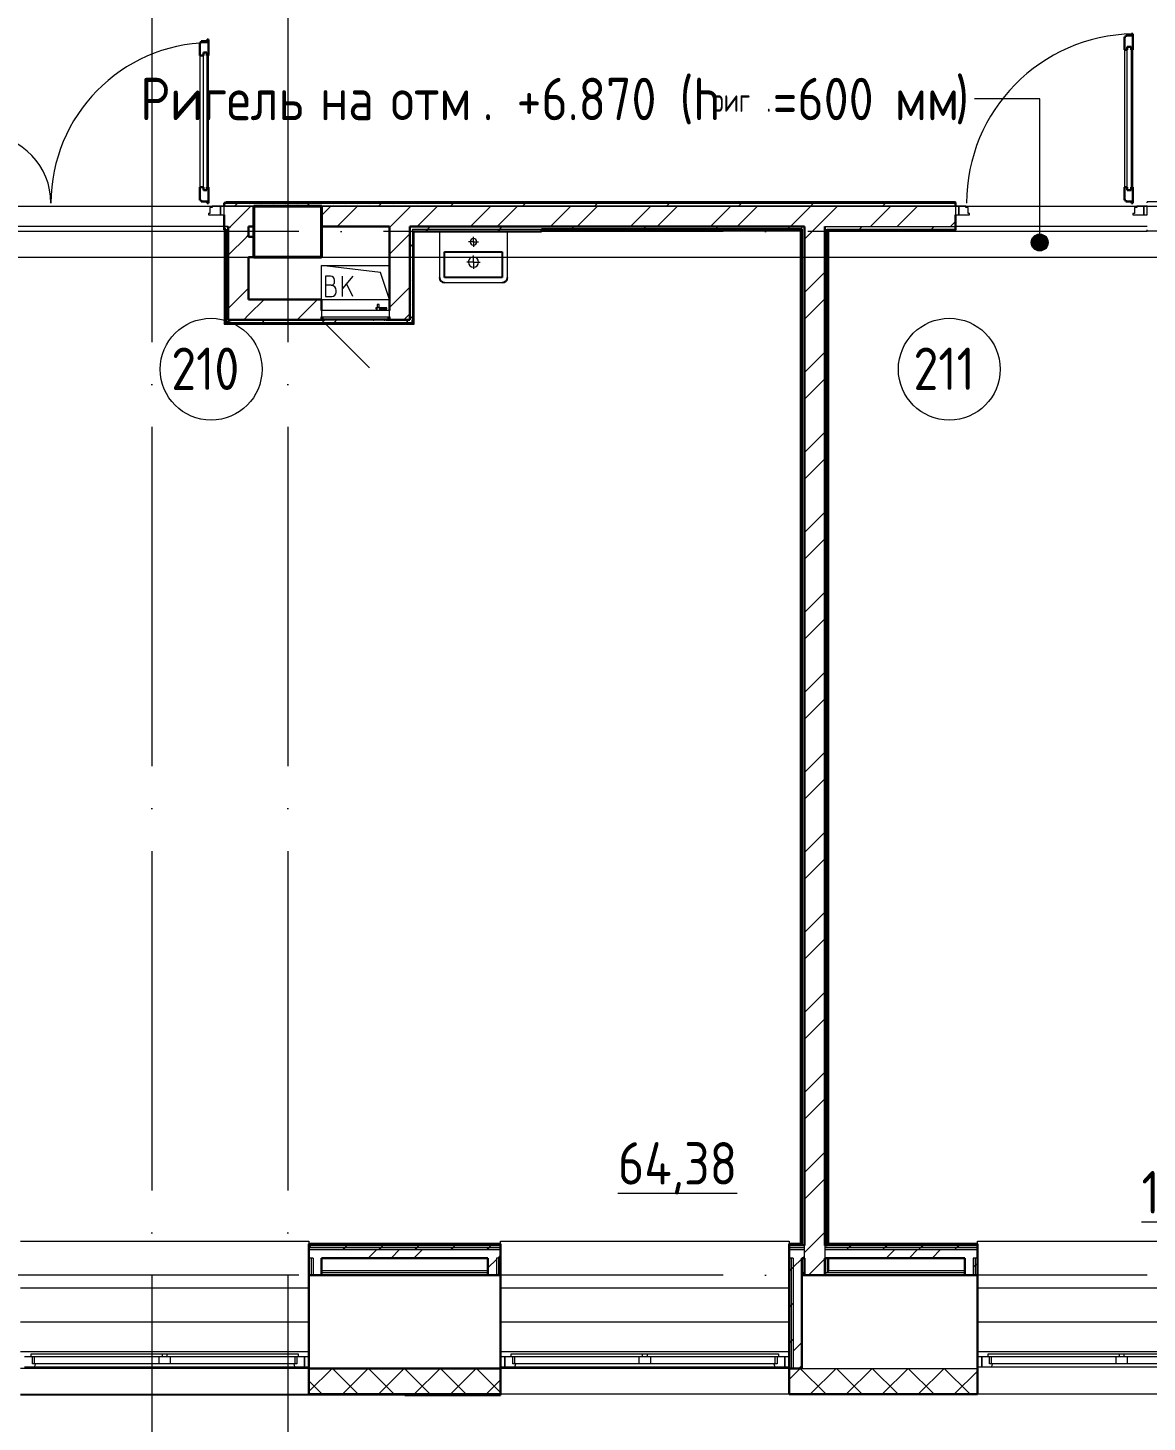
# Model space of a CAD drawing. Header units: millimetres. Extents: x -495897 to 1376592, y -28539 to 470976.
# Drawn here: x 123189 to 129785, y 340893 to 349111 of the extents above; entities that cross this region are included whole.
import ezdxf

# ---------------------------------------------------------------- set-up
doc = ezdxf.new("R2010")
doc.units = ezdxf.units.MM
doc.linetypes.add('ADSK_Линия сетки', pattern=[25, 20, -2.5, 0, -2.5])
doc.linetypes.add('ADSK_Сверху', pattern=[450, 300, -150])
for name, color, linetype, lineweight in [('_ Окна', 7, 'Continuous', 9), ('Аннотация', 7, 'Continuous', 18), ('Двери', 252, 'Continuous', 9), ('Линии', 7, 'Continuous', 9), ('Марки помещений', 252, 'Continuous', 20), ('Несущие колонны', 252, 'Continuous', 18), ('Оборудование', 8, 'Continuous', 18), ('Ограждение', 252, 'Continuous', 9), ('Окна', 252, 'Continuous', 9), ('Оси', 252, 'Continuous', 9), ('Перекрытие', 252, 'Continuous', 18), ('Стены внутренние', 7, 'Continuous', 18), ('Стены наружные', 7, 'Continuous', 18), ('Стены штриховка', 7, 'Continuous', 9)]:
    doc.layers.add(name, color=color, linetype=linetype, lineweight=lineweight)
doc.layers.add('Двери открывание', color=7, linetype='Continuous', lineweight=9, true_color=0xc0c0c0)
doc.layers.add('Узлы', color=7, linetype='Continuous')
doc.styles.add('GOST Common_2', font='', dxfattribs={"width": 0.9, "height": 250})
doc.styles.add('GOST Common_4', font='', dxfattribs={"height": 7})
doc.styles.get('GOST Common_2').set_extended_font_data('GOST type B')
doc.styles.get('GOST Common_4').set_extended_font_data('GOST 2.304 type A')

# ---------------------------------------------------------------- blocks, each defined once
blk = doc.blocks.new('2 этаж')
at = {"layer": 'Аннотация', "lineweight": 9, "true_color": 0x636466}
h = blk.add_hatch(color=251, dxfattribs=at)
edge = h.paths.add_edge_path()
edge.add_arc((129907.9, -12553.3), 50, 0, 360)
at = {"color": 251, "lineweight": 18, "true_color": 0x636466}
for p, q in [((126022.8, -12730.1), (125676, -12689.3)), ((125676, -12889.3), (125676, -12689.3)), ((125676, -12689.3), (126076, -12689.3)), ((126076, -12889.3), (126022.8, -12730.1)), ((125729.3, -12752), (125699.3, -12752)), ((125699.3, -12752), (125699.3, -12872)), ((125732.6, -12805.4), (125699.3, -12805.4)), ((125752.6, -12785.4), (125752.6, -12775.4)), ((125859.3, -12752), (125799.3, -12823.5)), ((125799.3, -12872), (125799.3, -12752)), ((125859.3, -12872), (125823.3, -12794.9)), ((125699.3, -12872), (125735.9, -12872)), ((125762.6, -12845.4), (125762.6, -12835.4))]:
    blk.add_line(p, q, dxfattribs=at)
for centre, radius, start, end in [((125729.3, -12775.4), 23.3, 0, 90), ((125732.6, -12785.4), 20, 270, 0), ((125732.6, -12835.4), 30, 0, 90), ((125735.9, -12845.4), 26.7, 270, 0)]:
    blk.add_arc(centre, radius, start, end, dxfattribs=at)
at = {"layer": '_ Окна', "color": 251, "lineweight": 18, "true_color": 0x636466}
for p, q in [((123964, -19121.3), (123926, -19121.3)), ((123972, -19162.3), (123972, -19121.3)), ((125530, -19121.3), (125530, -19162.3)), ((125576, -19121.3), (125538, -19121.3)), ((125576, -19179.3), (125576, -19121.3)), ((126794, -19121.3), (126756, -19121.3)), ((126756, -19121.3), (126756, -19179.3)), ((126802, -19162.3), (126802, -19121.3)), ((128360, -19121.3), (128360, -19162.3)), ((128406, -19121.3), (128368, -19121.3)), ((128406, -19179.3), (128406, -19121.3)), ((129604, -19121.3), (129566, -19121.3)), ((129566, -19121.3), (129566, -19179.3)), ((129612, -19162.3), (129612, -19121.3)), ((123926, -19179.3), (123985.5, -19179.3)), ((123984, -19162.3), (123972, -19162.3)), ((123985.5, -19179.3), (123990, -19162.3)), ((125512, -19162.3), (125516.6, -19179.3)), ((125516.6, -19179.3), (125576, -19179.3)), ((125530, -19162.3), (125518, -19162.3)), ((126756, -19179.3), (126815.5, -19179.3)), ((126814, -19162.3), (126802, -19162.3)), ((126815.5, -19179.3), (126820, -19162.3)), ((128342, -19162.3), (128346.6, -19179.3)), ((128346.6, -19179.3), (128406, -19179.3)), ((128360, -19162.3), (128348, -19162.3)), ((129566, -19179.3), (129625.5, -19179.3)), ((129624, -19162.3), (129612, -19162.3)), ((129625.5, -19179.3), (129630, -19162.3))]:
    blk.add_line(p, q, dxfattribs=at)
at = {"layer": '_ Окна', "color": 251, "true_color": 0x636466}
for p, q in [((125601, -19121.3), (125576, -19121.3)), ((125576, -19121.3), (125576, -19179.3)), ((126756, -19121.3), (126731, -19121.3)), ((126756, -19179.3), (126756, -19121.3)), ((128431, -19121.3), (128406, -19121.3)), ((128406, -19121.3), (128406, -19179.3)), ((129566, -19121.3), (129541, -19121.3)), ((129566, -19179.3), (129566, -19121.3)), ((125576, -19179.3), (125601, -19179.3)), ((126731, -19179.3), (126756, -19179.3)), ((128406, -19179.3), (128431, -19179.3)), ((129541, -19179.3), (129566, -19179.3))]:
    blk.add_line(p, q, dxfattribs=at)
at = {"layer": 'Аннотация', "color": 251, "lineweight": 9, "true_color": 0x636466}
for p, q in [((129529.4, -11707.4), (129523.3, -11707.4)), ((129907.9, -11707.4), (129529.4, -11707.4)), ((129907.9, -12553.3), (129907.9, -11707.4))]:
    blk.add_line(p, q, dxfattribs=at)
blk.add_circle((129907.9, -12553.3), 50, dxfattribs=at)
at = {"layer": 'Двери', "color": 251, "lineweight": 30, "true_color": 0x636466}
for p, q in [((130449, -11332.3), (130415, -11332.3)), ((130415, -11332.3), (130415, -11341.3)), ((130457, -11323.3), (130449, -11323.3)), ((130449, -11323.3), (130449, -11332.3)), ((130457, -11417.3), (130457, -11323.3)), ((124967, -11375.3), (124959, -11375.3)), ((124959, -11375.3), (124959, -11451.3)), ((125001, -11366.3), (124967, -11366.3)), ((124967, -11366.3), (124967, -11375.3)), ((125009, -11357.3), (125001, -11357.3)), ((125001, -11357.3), (125001, -11366.3)), ((125009, -11451.3), (125009, -11357.3)), ((130415, -11341.3), (130407, -11341.3)), ((130407, -11341.3), (130407, -11417.3)), ((130407, -11417.3), (130424, -11417.3)), ((130424, -11417.3), (130424, -11399.3)), ((130424, -11399.3), (130448, -11399.3)), ((130448, -11399.3), (130448, -11417.3)), ((130448, -11417.3), (130457, -11417.3)), ((124959, -11451.3), (124979, -11451.3)), ((124979, -11451.3), (124979, -11433.3)), ((124979, -11433.3), (125000, -11433.3)), ((125000, -11433.3), (125000, -11451.3)), ((125000, -11451.3), (125009, -11451.3)), ((124959, -12227.3), (124959, -12303.3)), ((124959, -12227.3), (124979, -12227.3)), ((124979, -12227.3), (124979, -12245.3)), ((125000, -12227.3), (125009, -12227.3)), ((125000, -12245.3), (125000, -12227.3)), ((125009, -12321.3), (125009, -12227.3)), ((130407, -12227.3), (130407, -12303.3)), ((130407, -12227.3), (130424, -12227.3)), ((130424, -12227.3), (130424, -12245.3)), ((130448, -12227.3), (130457, -12227.3)), ((130448, -12245.3), (130448, -12227.3)), ((130457, -12321.3), (130457, -12227.3)), ((124959, -12303.3), (124967, -12303.3)), ((124967, -12303.3), (124967, -12312.3)), ((124967, -12312.3), (125001, -12312.3)), ((124979, -12245.3), (125000, -12245.3)), ((125001, -12312.3), (125001, -12321.3)), ((125001, -12321.3), (125009, -12321.3)), ((130407, -12303.3), (130415, -12303.3)), ((130415, -12303.3), (130415, -12312.3)), ((130415, -12312.3), (130449, -12312.3)), ((130424, -12245.3), (130448, -12245.3)), ((130449, -12312.3), (130449, -12321.3)), ((130449, -12321.3), (130457, -12321.3))]:
    blk.add_line(p, q, dxfattribs=at)
at = {"layer": 'Двери', "color": 251, "true_color": 0x636466}
for p, q in [((130407, -11417.3), (130407, -12227.3)), ((130424, -12245.3), (130424, -11399.3)), ((130424, -11399.3), (130448, -11399.3)), ((130448, -11399.3), (130448, -12245.3)), ((130457, -12227.3), (130457, -11417.3)), ((124959, -11451.3), (124959, -12227.3)), ((124979, -12245.3), (124979, -11433.3)), ((124979, -11433.3), (125000, -11433.3)), ((125000, -11433.3), (125000, -12245.3)), ((125009, -12227.3), (125009, -11451.3)), ((125000, -12245.3), (124979, -12245.3)), ((130448, -12245.3), (130424, -12245.3)), ((125018, -12381.3), (125009, -12381.3)), ((125009, -12381.3), (125009, -12389.3)), ((125009, -12389.3), (125081, -12389.3)), ((125032, -12347.3), (125018, -12347.3)), ((125018, -12347.3), (125018, -12381.3)), ((125032, -12339.3), (125032, -12347.3)), ((125081, -12339.3), (125032, -12339.3)), ((125101, -12339.3), (125081, -12339.3)), ((125081, -12339.3), (125081, -12389.3)), ((125081, -12389.3), (125081, -12339.3)), ((125081, -12389.3), (125101, -12389.3)), ((125101, -12389.3), (125101, -12339.3)), ((129411, -12339.3), (129411, -12389.3)), ((129431, -12339.3), (129411, -12339.3)), ((129411, -12389.3), (129431, -12389.3)), ((129431, -12389.3), (129431, -12339.3)), ((129472, -12339.3), (129431, -12339.3)), ((129431, -12339.3), (129431, -12389.3)), ((129431, -12389.3), (129495, -12389.3)), ((129472, -12347.3), (129472, -12339.3)), ((129486, -12347.3), (129472, -12347.3)), ((129486, -12381.3), (129486, -12347.3)), ((129495, -12381.3), (129486, -12381.3)), ((129495, -12389.3), (129495, -12381.3)), ((130466, -12381.3), (130457, -12381.3)), ((130457, -12381.3), (130457, -12389.3)), ((130457, -12389.3), (130521, -12389.3)), ((130480, -12347.3), (130466, -12347.3)), ((130466, -12347.3), (130466, -12381.3)), ((130480, -12339.3), (130480, -12347.3)), ((130521, -12339.3), (130480, -12339.3)), ((130541, -12339.3), (130521, -12339.3)), ((130521, -12339.3), (130521, -12389.3)), ((130521, -12389.3), (130521, -12339.3)), ((130521, -12389.3), (130541, -12389.3)), ((130541, -12389.3), (130541, -12339.3))]:
    blk.add_line(p, q, dxfattribs=at)
at = {"layer": 'Двери открывание', "color": 251, "true_color": 0x636466}
for centre, radius, start, end in [((130475, -12321.3), 998, 91.03345, 180), ((125027, -12321.3), 946, 91.09026, 180), ((123675, -12321.3), 406, 0, 87.45896)]:
    blk.add_arc(centre, radius, start, end, dxfattribs=at)
at = {"layer": 'Линии', "color": 251, "linetype": 'ADSK_Сверху', "ltscale": 100, "true_color": 0x636466}
for p, q in [((117871, -12339.3), (151081, -12339.3)), ((117871, -12639.3), (151081, -12639.3))]:
    blk.add_line(p, q, dxfattribs=at)
at = {"layer": 'Марки помещений', "color": 251, "true_color": 0x636466}
for centre in [(125024.9, -13300.1), (129375.2, -13300.1)]:
    blk.add_circle(centre, 300, dxfattribs=at)
at = {"layer": 'Несущие колонны', "color": 251, "lineweight": 40, "true_color": 0x636466}
for p, q in [((125276, -12339.3), (125676, -12339.3)), ((125276, -12639.3), (125276, -12339.3)), ((125676, -12339.3), (125276, -12339.3)), ((125676, -12339.3), (125676, -12639.3)), ((125276, -12459.3), (125276, -12639.3)), ((125676, -12639.3), (125676, -12459.3)), ((125676, -12639.3), (125276, -12639.3)), ((125276, -12639.3), (125676, -12639.3))]:
    blk.add_line(p, q, dxfattribs=at)
at = {"layer": 'Несущие колонны', "color": 251, "true_color": 0x636466}
for p, q in [((125276, -12339.3), (125276, -12459.3)), ((125676, -12459.3), (125676, -12339.3))]:
    blk.add_line(p, q, dxfattribs=at)
at = {"layer": 'Оборудование', "color": 251, "true_color": 0x636466}
for p, q in [((125676, -12954.3), (125676, -12990.6)), ((126076, -12954.3), (125676, -12954.3)), ((126004.7, -12938.9), (125996.4, -12938.9)), ((125996.4, -12938.9), (125996.4, -12943.9)), ((125996.4, -12943.9), (126004.7, -12943.9)), ((125999.9, -12938.3), (125999.9, -12954.3)), ((126019.2, -12938.3), (125999.9, -12938.3)), ((126003.4, -12936.4), (126001.4, -12938.3)), ((126003.4, -12918.9), (126003.4, -12936.4)), ((126015.6, -12918.9), (126003.4, -12918.9)), ((126015.6, -12936.4), (126003.4, -12936.4)), ((126060.2, -12938.9), (126014.3, -12938.9)), ((126014.3, -12943.9), (126060.2, -12943.9)), ((126015.6, -12936.4), (126015.6, -12918.9)), ((126017.6, -12938.3), (126015.6, -12936.4)), ((126019.2, -12954.3), (126019.2, -12938.3)), ((126060.2, -12943.9), (126060.2, -12938.9)), ((126076, -12990.6), (126076, -12954.3)), ((125676, -13009.3), (125958.8, -13292.1)), ((125676.9, -12991.6), (126075.1, -12991.6)), ((125683, -12991.6), (125683, -13001.3)), ((125684, -13002.3), (126068.1, -13002.3)), ((125695, -13003.8), (125695, -13009.3)), ((125695, -13009.3), (126057, -13009.3)), ((125979.5, -13009.3), (125979.5, -13011.3)), ((125979.5, -13011.3), (125983.5, -13011.3)), ((126044, -13011.3), (125983.5, -13011.3)), ((126044, -13011.3), (126048, -13011.3)), ((126048, -13011.3), (126048, -13009.3)), ((126057, -13009.3), (126057, -13003.8)), ((126069, -13001.3), (126069, -12991.6))]:
    blk.add_line(p, q, dxfattribs=at)
for points, knots in [([(125676, -12990.6), (125676, -12990.7), (125676, -12990.9), (125676.1, -12991.1), (125676.3, -12991.3), (125676.4, -12991.4), (125676.6, -12991.5), (125676.7, -12991.5), (125676.8, -12991.6), (125676.9, -12991.6)], [-1, -1, -1, -1, -0.833333, -0.666667, -0.5, -0.333333, -0.25, -0.166667, 0, 0, 0, 0]), ([(125683, -13001.3), (125683, -13001.4), (125683, -13001.5), (125683.1, -13001.8), (125683.2, -13001.9), (125683.4, -13002), (125683.5, -13002.1), (125683.6, -13002.2), (125683.8, -13002.2), (125683.9, -13002.3), (125684, -13002.3)], [-1, -1, -1, -1, -0.833333, -0.666667, -0.541667, -0.416667, -0.333333, -0.25, -0.166667, 0, 0, 0, 0]), ([(125693.5, -13002.3), (125693.6, -13002.3), (125693.8, -13002.3), (125694.1, -13002.4), (125694.2, -13002.5), (125694.4, -13002.6), (125694.6, -13002.7), (125694.7, -13002.9), (125694.8, -13003), (125694.9, -13003.2), (125695, -13003.5), (125695, -13003.7), (125695, -13003.8)], [-1, -1, -1, -1, -0.833333, -0.75, -0.666667, -0.583333, -0.5, -0.416667, -0.333333, -0.25, -0.166667, 0, 0, 0, 0]), ([(126057, -13003.8), (126057, -13003.7), (126057, -13003.5), (126057.1, -13003.2), (126057.2, -13003), (126057.3, -13002.9), (126057.5, -13002.7), (126057.6, -13002.6), (126057.8, -13002.5), (126058, -13002.4), (126058.2, -13002.3), (126058.4, -13002.3), (126058.5, -13002.3)], [0, 0, 0, 0, 0.166667, 0.25, 0.333333, 0.416667, 0.5, 0.583333, 0.666667, 0.75, 0.833333, 1, 1, 1, 1]), ([(126068.1, -13002.3), (126068.1, -13002.3), (126068.3, -13002.2), (126068.4, -13002.2), (126068.5, -13002.1), (126068.7, -13002), (126068.8, -13001.9), (126068.9, -13001.8), (126069, -13001.5), (126069, -13001.4), (126069, -13001.3)], [0, 0, 0, 0, 0.166667, 0.25, 0.333333, 0.416667, 0.541667, 0.666667, 0.833333, 1, 1, 1, 1]), ([(126075.1, -12991.6), (126075.2, -12991.6), (126075.3, -12991.5), (126075.4, -12991.5), (126075.6, -12991.4), (126075.7, -12991.3), (126075.9, -12991.1), (126076, -12990.9), (126076, -12990.7), (126076, -12990.6)], [0, 0, 0, 0, 0.166667, 0.25, 0.333333, 0.5, 0.666667, 0.833333, 1, 1, 1, 1])]:
    blk.add_open_spline(points, degree=3, knots=knots, dxfattribs=at)
at = {"layer": 'Ограждение', "color": 251, "true_color": 0x636466}
for p, q in [((125111, -12319.3), (125111, -12314.3)), ((129411, -12314.3), (125111, -12314.3)), ((129411, -12314.3), (129411, -12319.3)), ((130541, -12319.3), (130541, -12314.3)), ((132271, -12314.3), (130541, -12314.3)), ((125101, -12479.3), (125101, -13034.3)), ((126221, -13034.3), (126221, -12489.2)), ((126971, -12484.3), (128496, -12484.3)), ((128501, -12479.3), (128496, -12484.3)), ((128496, -12484.3), (128496, -18454.3)), ((128666, -12484.3), (128661, -12479.3)), ((128666, -18454.3), (128666, -12484.3)), ((128666, -12484.3), (129411, -12484.3)), ((129411, -12479.3), (129411, -12484.3)), ((130541, -12484.3), (130541, -12479.3)), ((130541, -12484.3), (131051, -12484.3)), ((125101, -13034.3), (125106, -13029.3)), ((125101, -13034.3), (126221, -13034.3)), ((126221, -13034.3), (126216, -13029.3)), ((123901, -18439.3), (125601, -18439.3)), ((125601, -18439.3), (125601, -18454.3)), ((126731, -18454.3), (126731, -18439.3)), ((126731, -18439.3), (128431, -18439.3)), ((128431, -18439.3), (128431, -18454.3)), ((129541, -18454.3), (129541, -18439.3)), ((129541, -18439.3), (131241, -18439.3)), ((128656, -18539.3), (128656, -18624.3)), ((128666, -18614.3), (128666, -18539.3)), ((126656, -18614.3), (125676, -18614.3)), ((128666, -18614.3), (128656, -18624.3)), ((129466, -18614.3), (128666, -18614.3)), ((123901, -18714.3), (125601, -18714.3)), ((126731, -18714.3), (128431, -18714.3)), ((129541, -18714.3), (131241, -18714.3)), ((123901, -18914.3), (125601, -18914.3)), ((126731, -18914.3), (128431, -18914.3)), ((129541, -18914.3), (131241, -18914.3)), ((123901, -19089.3), (125601, -19089.3)), ((126731, -19089.3), (128431, -19089.3)), ((129541, -19089.3), (131241, -19089.3))]:
    blk.add_line(p, q, dxfattribs=at)
at = {"layer": 'Окна', "color": 251, "true_color": 0x636466}
for p, q in [((123964, -19104.3), (124736, -19104.3)), ((123964, -19121.3), (123964, -19104.3)), ((124736, -19121.3), (123964, -19121.3)), ((123984, -19162.3), (123984, -19121.3)), ((124716, -19121.3), (124716, -19162.3)), ((124736, -19104.3), (124766, -19104.3)), ((124736, -19104.3), (124736, -19121.3)), ((124766, -19121.3), (124736, -19121.3)), ((124766, -19104.3), (125538, -19104.3)), ((124766, -19121.3), (124766, -19104.3)), ((125538, -19121.3), (124766, -19121.3)), ((124786, -19162.3), (124786, -19121.3)), ((125518, -19121.3), (125518, -19162.3)), ((125538, -19104.3), (125538, -19121.3)), ((126794, -19104.3), (127566, -19104.3)), ((126794, -19121.3), (126794, -19104.3)), ((127566, -19121.3), (126794, -19121.3)), ((126814, -19162.3), (126814, -19121.3)), ((127546, -19121.3), (127546, -19162.3)), ((127566, -19104.3), (127596, -19104.3)), ((127566, -19104.3), (127566, -19121.3)), ((127596, -19121.3), (127566, -19121.3)), ((127596, -19104.3), (128368, -19104.3)), ((127596, -19121.3), (127596, -19104.3)), ((128368, -19121.3), (127596, -19121.3)), ((127616, -19162.3), (127616, -19121.3)), ((128348, -19121.3), (128348, -19162.3)), ((128368, -19104.3), (128368, -19121.3)), ((129604, -19104.3), (130376, -19104.3)), ((129604, -19121.3), (129604, -19104.3)), ((130376, -19121.3), (129604, -19121.3)), ((129624, -19162.3), (129624, -19121.3)), ((130356, -19121.3), (130356, -19162.3)), ((130376, -19104.3), (130406, -19104.3)), ((130376, -19104.3), (130376, -19121.3)), ((130406, -19121.3), (130376, -19121.3)), ((130406, -19104.3), (131178, -19104.3)), ((130406, -19121.3), (130406, -19104.3)), ((131178, -19121.3), (130406, -19121.3)), ((130426, -19162.3), (130426, -19121.3)), ((124716, -19162.3), (123984, -19162.3)), ((123985.5, -19179.3), (125516.6, -19179.3)), ((124786, -19162.3), (124716, -19162.3)), ((125518, -19162.3), (124786, -19162.3)), ((127546, -19162.3), (126814, -19162.3)), ((126815.5, -19179.3), (128346.6, -19179.3)), ((127616, -19162.3), (127546, -19162.3)), ((128348, -19162.3), (127616, -19162.3)), ((130356, -19162.3), (129624, -19162.3)), ((129625.5, -19179.3), (131156.6, -19179.3)), ((130426, -19162.3), (130356, -19162.3)), ((131158, -19162.3), (130426, -19162.3))]:
    blk.add_line(p, q, dxfattribs=at)
at = {"layer": 'Оси', "color": 251, "linetype": 'ADSK_Линия сетки', "ltscale": 100, "true_color": 0x636466}
for p, q in [((124676, -1139.3), (124676, -30995.4)), ((125476, -1139.3), (125476, -32265.4)), ((170543.3, -12489.3), (93565.9, -12489.3)), ((170543.3, -18639.3), (93603.7, -18639.3))]:
    blk.add_line(p, q, dxfattribs=at)
at = {"layer": 'Перекрытие', "color": 251, "ltscale": 100, "true_color": 0x636466}
for p, q in [((125101, -12459.3), (123601, -12459.3)), ((125676, -12889.3), (125676, -12689.3)), ((125676, -12689.3), (126076, -12689.3))]:
    blk.add_line(p, q, dxfattribs=at)
at = {"layer": 'Стены внутренние', "color": 251, "lineweight": 30, "true_color": 0x636466}
for p, q in [((125601, -18639.3), (125601, -19341.3)), ((126656, -18639.3), (125676, -18639.3)), ((126731, -19341.3), (126731, -18639.3)), ((128521, -18639.3), (128506, -18639.3)), ((128506, -18639.3), (128506, -19189.3)), ((129466, -18639.3), (128641, -18639.3)), ((129541, -19341.3), (129541, -18639.3)), ((125601, -19189.3), (126731, -19189.3)), ((128506, -19189.3), (128431, -19189.3)), ((128431, -19189.3), (128431, -19341.3)), ((125601, -19341.3), (126731, -19341.3)), ((128431, -19341.3), (129541, -19341.3))]:
    blk.add_line(p, q, dxfattribs=at)
at = {"layer": 'Стены внутренние', "color": 251, "true_color": 0x636466}
for p, q in [((125601, -19189.3), (123901, -19189.3)), ((128431, -19189.3), (126731, -19189.3)), ((128506, -19189.3), (129541, -19189.3)), ((128431, -19341.3), (126731, -19341.3)), ((131241, -19341.3), (129541, -19341.3))]:
    blk.add_line(p, q, dxfattribs=at)
at = {"layer": 'Стены внутренние', "color": 251, "linetype": 'Continuous', "lineweight": 9, "true_color": 0x636466}
for p, q in [((125603, -19324.3), (125738, -19189.3)), ((125889.6, -19339.3), (125739.6, -19189.3)), ((125800.2, -19339.3), (125950.2, -19189.3)), ((126101.8, -19339.3), (125951.8, -19189.3)), ((126012.3, -19339.3), (126162.3, -19189.3)), ((126313.9, -19339.3), (126163.9, -19189.3)), ((126224.4, -19339.3), (126374.4, -19189.3)), ((126526, -19339.3), (126376, -19189.3)), ((126436.6, -19339.3), (126586.6, -19189.3)), ((126729, -19330.1), (126588.2, -19189.3)), ((128431, -19254), (128495.8, -19189.3)), ((128647.3, -19339.3), (128497.3, -19189.3)), ((128557.9, -19339.3), (128707.9, -19189.3)), ((128859.5, -19339.3), (128709.5, -19189.3)), ((128770, -19339.3), (128920, -19189.3)), ((129071.6, -19339.3), (128921.6, -19189.3)), ((128982.2, -19339.3), (129132.2, -19189.3)), ((129283.7, -19339.3), (129133.7, -19189.3)), ((129194.3, -19339.3), (129344.3, -19189.3)), ((129495.9, -19339.3), (129345.9, -19189.3)), ((129406.4, -19339.3), (129541, -19204.7)), ((125677.5, -19339.3), (125601, -19262.8)), ((126648.7, -19339.3), (126731, -19256.9)), ((125601, -19329.1), (125603, -19329.1)), ((125636.5, -19341.3), (125635.4, -19339.3)), ((126223.1, -19341.3), (126222, -19339.3)), ((128435.2, -19339.3), (128431, -19335)), ((129038.7, -19341.3), (129037.6, -19339.3))]:
    blk.add_line(p, q, dxfattribs=at)
at = {"layer": 'Стены наружные', "color": 251, "lineweight": 30, "true_color": 0x636466}
for p, q in [((125101, -12319.3), (125101, -12339.3)), ((129411, -12319.3), (125101, -12319.3)), ((129411, -12339.3), (129411, -12319.3)), ((125101, -12389.3), (125101, -12479.3)), ((125276, -12339.3), (125676, -12339.3)), ((129411, -12479.3), (129411, -12389.3)), ((125101, -12474.3), (125111, -12474.3)), ((125101, -12479.3), (125106, -12479.3)), ((125106, -12479.3), (125106, -13029.3)), ((125111, -12474.3), (125111, -13024.3)), ((125126, -13009.3), (125126, -12459.3)), ((125246, -12459.3), (125276, -12459.3)), ((125246, -12519.3), (125246, -12459.3)), ((125676, -12459.3), (126076, -12459.3)), ((126076, -12459.3), (126076, -12954.3)), ((126196, -12459.3), (128521, -12459.3)), ((126196, -13009.3), (126196, -12459.3)), ((126216, -12489.3), (126971, -12489.3)), ((126216, -13029.3), (126216, -12489.3)), ((126971, -12474.3), (128506, -12474.3)), ((126971, -12489.3), (126971, -12479.3)), ((126971, -12479.3), (128501, -12479.3)), ((128501, -12479.3), (128501, -18454.3)), ((128506, -12474.3), (128506, -18459.3)), ((128521, -12459.3), (128521, -18464.3)), ((128641, -12459.3), (128641, -18464.3)), ((128656, -18459.3), (128656, -12474.3)), ((128661, -12479.3), (129411, -12479.3)), ((128661, -18454.3), (128661, -12479.3)), ((125276, -12519.3), (125246, -12519.3)), ((125276, -12639.3), (125276, -12519.3)), ((125246, -12889.3), (125246, -12639.3)), ((125246, -12639.3), (125276, -12639.3)), ((125676, -12889.3), (125246, -12889.3)), ((125676, -12954.3), (125676, -12889.3)), ((125106, -13029.3), (126216, -13029.3)), ((125111, -13024.3), (125126, -13024.3)), ((125695, -13009.3), (125126, -13009.3)), ((125676, -13009.3), (125676, -12990.9)), ((126196, -13009.3), (126057, -13009.3)), ((126076, -12990.9), (126076, -13009.3)), ((126211, -13024.3), (126211, -13009.3)), ((125601, -18454.3), (125601, -18639.3)), ((126731, -18454.3), (125601, -18454.3)), ((126731, -18639.3), (126731, -18454.3)), ((128431, -18454.3), (128431, -19189.3)), ((128501, -18454.3), (128431, -18454.3)), ((128506, -18459.3), (128501, -18459.3)), ((128641, -18464.3), (128656, -18464.3)), ((128656, -18464.3), (128641, -18464.3)), ((129541, -18454.3), (128661, -18454.3)), ((129541, -18639.3), (129541, -18454.3)), ((125676, -18539.3), (126656, -18539.3)), ((125676, -18639.3), (125676, -18539.3)), ((126656, -18539.3), (126656, -18639.3)), ((128506, -18539.3), (128521, -18539.3)), ((128506, -18639.3), (128506, -18539.3)), ((128521, -18539.3), (128521, -18639.3)), ((128641, -18639.3), (128641, -18539.3)), ((128641, -18539.3), (129466, -18539.3)), ((129466, -18539.3), (129466, -18639.3)), ((125601, -18639.3), (125676, -18639.3)), ((126656, -18639.3), (126731, -18639.3)), ((128521, -18639.3), (128641, -18639.3)), ((129466, -18639.3), (129541, -18639.3)), ((126166, -19341.3), (126166, -19346.3)), ((126166, -19346.3), (126731, -19346.3)), ((126731, -19346.3), (126731, -19341.3))]:
    blk.add_line(p, q, dxfattribs=at)
at = {"layer": 'Стены наружные', "color": 251, "linetype": 'Continuous', "lineweight": 9, "true_color": 0x636466}
for p, q in [((125107.7, -12324.3), (125112.7, -12319.3)), ((125163.4, -12339.3), (125178.4, -12324.3)), ((125178.4, -12324.3), (125183.4, -12319.3)), ((125249.1, -12324.3), (125254.1, -12319.3)), ((125319.8, -12324.3), (125324.8, -12319.3)), ((125390.6, -12324.3), (125395.6, -12319.3)), ((125461.3, -12324.3), (125466.3, -12319.3)), ((125532, -12324.3), (125537, -12319.3)), ((125587.7, -12339.3), (125602.7, -12324.3)), ((125602.7, -12324.3), (125607.7, -12319.3)), ((125673.4, -12324.3), (125678.4, -12319.3)), ((125744.1, -12324.3), (125749.1, -12319.3)), ((125814.8, -12324.3), (125819.8, -12319.3)), ((125885.5, -12324.3), (125890.5, -12319.3)), ((125956.2, -12324.3), (125961.2, -12319.3)), ((126011.9, -12339.3), (126026.9, -12324.3)), ((126026.9, -12324.3), (126031.9, -12319.3)), ((126097.7, -12324.3), (126102.7, -12319.3)), ((126168.4, -12324.3), (126173.4, -12319.3)), ((126239.1, -12324.3), (126244.1, -12319.3)), ((126309.8, -12324.3), (126314.8, -12319.3)), ((126380.5, -12324.3), (126385.5, -12319.3)), ((126436.2, -12339.3), (126451.2, -12324.3)), ((126451.2, -12324.3), (126456.2, -12319.3)), ((126521.9, -12324.3), (126526.9, -12319.3)), ((126592.6, -12324.3), (126597.6, -12319.3)), ((126663.3, -12324.3), (126668.3, -12319.3)), ((126734.1, -12324.3), (126739.1, -12319.3)), ((126804.8, -12324.3), (126809.8, -12319.3)), ((126860.5, -12339.3), (126875.5, -12324.3)), ((126875.5, -12324.3), (126880.5, -12319.3)), ((126946.2, -12324.3), (126951.2, -12319.3)), ((127016.9, -12324.3), (127021.9, -12319.3)), ((127087.6, -12324.3), (127092.6, -12319.3)), ((127158.3, -12324.3), (127163.3, -12319.3)), ((127229, -12324.3), (127234, -12319.3)), ((127284.7, -12339.3), (127299.7, -12324.3)), ((127299.7, -12324.3), (127304.7, -12319.3)), ((127370.5, -12324.3), (127375.5, -12319.3)), ((127441.2, -12324.3), (127446.2, -12319.3)), ((127511.9, -12324.3), (127516.9, -12319.3)), ((127582.6, -12324.3), (127587.6, -12319.3)), ((127653.3, -12324.3), (127658.3, -12319.3)), ((127709, -12339.3), (127724, -12324.3)), ((127724, -12324.3), (127729, -12319.3)), ((127794.7, -12324.3), (127799.7, -12319.3)), ((127865.4, -12324.3), (127870.4, -12319.3)), ((127936.1, -12324.3), (127941.1, -12319.3)), ((128006.8, -12324.3), (128011.8, -12319.3)), ((128077.6, -12324.3), (128082.6, -12319.3)), ((128133.3, -12339.3), (128148.3, -12324.3)), ((128148.3, -12324.3), (128153.3, -12319.3)), ((128219, -12324.3), (128224, -12319.3)), ((128289.7, -12324.3), (128294.7, -12319.3)), ((128360.4, -12324.3), (128365.4, -12319.3)), ((128431.1, -12324.3), (128436.1, -12319.3)), ((128501.8, -12324.3), (128506.8, -12319.3)), ((128557.5, -12339.3), (128572.5, -12324.3)), ((128572.5, -12324.3), (128577.5, -12319.3)), ((128643.2, -12324.3), (128648.2, -12319.3)), ((128714, -12324.3), (128719, -12319.3)), ((128784.7, -12324.3), (128789.7, -12319.3)), ((128855.4, -12324.3), (128860.4, -12319.3)), ((128926.1, -12324.3), (128931.1, -12319.3)), ((128981.8, -12339.3), (128996.8, -12324.3)), ((128996.8, -12324.3), (129001.8, -12319.3)), ((129067.5, -12324.3), (129072.5, -12319.3)), ((129138.2, -12324.3), (129143.2, -12319.3)), ((129208.9, -12324.3), (129213.9, -12319.3)), ((129279.6, -12324.3), (129284.6, -12319.3)), ((129350.4, -12324.3), (129355.4, -12319.3)), ((125138.4, -12459.3), (125258.4, -12339.3)), ((125676, -12393.1), (125729.8, -12339.3)), ((125767, -12459.3), (125887, -12339.3)), ((126081.3, -12459.3), (126201.3, -12339.3)), ((126238.4, -12459.3), (126358.4, -12339.3)), ((126552.7, -12459.3), (126672.7, -12339.3)), ((126709.9, -12459.3), (126829.9, -12339.3)), ((127024.2, -12459.3), (127144.2, -12339.3)), ((127181.4, -12459.3), (127301.4, -12339.3)), ((127495.7, -12459.3), (127615.7, -12339.3)), ((127652.8, -12459.3), (127772.8, -12339.3)), ((127967.1, -12459.3), (128087.1, -12339.3)), ((128124.3, -12459.3), (128244.3, -12339.3)), ((128438.6, -12459.3), (128558.6, -12339.3)), ((128595.7, -12459.3), (128715.7, -12339.3)), ((128910.1, -12459.3), (129030.1, -12339.3)), ((129067.2, -12459.3), (129187.2, -12339.3)), ((129406.1, -12339.3), (129411, -12334.3)), ((125126, -12471.6), (125138.4, -12459.3)), ((126076, -12464.5), (126081.3, -12459.3)), ((126211, -12493.7), (126215.5, -12489.3)), ((126286.2, -12489.3), (126301.2, -12474.3)), ((126301.2, -12474.3), (126316.2, -12459.3)), ((126710.5, -12489.3), (126725.5, -12474.3)), ((126725.5, -12474.3), (126740.5, -12459.3)), ((127003.3, -12479.3), (127008.3, -12474.3)), ((127074, -12479.3), (127079, -12474.3)), ((127144.7, -12479.3), (127149.7, -12474.3)), ((127149.7, -12474.3), (127164.7, -12459.3)), ((127215.5, -12479.3), (127220.5, -12474.3)), ((127286.2, -12479.3), (127291.2, -12474.3)), ((127356.9, -12479.3), (127361.9, -12474.3)), ((127427.6, -12479.3), (127432.6, -12474.3)), ((127498.3, -12479.3), (127503.3, -12474.3)), ((127569, -12479.3), (127574, -12474.3)), ((127574, -12474.3), (127589, -12459.3)), ((127639.7, -12479.3), (127644.7, -12474.3)), ((127710.4, -12479.3), (127715.4, -12474.3)), ((127781.1, -12479.3), (127786.1, -12474.3)), ((127851.8, -12479.3), (127856.8, -12474.3)), ((127922.6, -12479.3), (127927.6, -12474.3)), ((127993.3, -12479.3), (127998.3, -12474.3)), ((127998.3, -12474.3), (128013.3, -12459.3)), ((128064, -12479.3), (128069, -12474.3)), ((128134.7, -12479.3), (128139.7, -12474.3)), ((128205.4, -12479.3), (128210.4, -12474.3)), ((128276.1, -12479.3), (128281.1, -12474.3)), ((128346.8, -12479.3), (128351.8, -12474.3)), ((128417.5, -12479.3), (128422.5, -12474.3)), ((128422.5, -12474.3), (128437.5, -12459.3)), ((128488.2, -12479.3), (128493.2, -12474.3)), ((128521, -12534), (128595.7, -12459.3)), ((128700.4, -12479.3), (128705.4, -12474.3)), ((128771.1, -12479.3), (128776.1, -12474.3)), ((128841.8, -12479.3), (128846.8, -12474.3)), ((128846.8, -12474.3), (128861.8, -12459.3)), ((128912.5, -12479.3), (128917.5, -12474.3)), ((128983.2, -12479.3), (128988.2, -12474.3)), ((129053.9, -12479.3), (129058.9, -12474.3)), ((129124.6, -12479.3), (129129.6, -12474.3)), ((129195.4, -12479.3), (129200.4, -12474.3)), ((129266.1, -12479.3), (129271.1, -12474.3)), ((129271.1, -12474.3), (129286.1, -12459.3)), ((129336.8, -12479.3), (129341.8, -12474.3)), ((129381.5, -12459.3), (129411, -12429.8)), ((129407.5, -12479.3), (129411, -12475.7)), ((125106, -12538.1), (125111, -12533.1)), ((125126, -12628.8), (125235.5, -12519.3)), ((125235.5, -12519.3), (125246, -12508.8)), ((126076, -12621.7), (126196, -12501.7)), ((126196, -12579.5), (126211, -12564.5)), ((126211, -12564.5), (126216, -12559.5)), ((128501, -12537.2), (128506, -12532.2)), ((128656, -12523.6), (128661, -12518.6)), ((125106, -12608.8), (125111, -12603.8)), ((126211, -12635.2), (126216, -12630.2)), ((128501, -12607.9), (128506, -12602.9)), ((128656, -12594.3), (128661, -12589.3)), ((125106, -12679.5), (125111, -12674.5)), ((126211, -12705.9), (126216, -12700.9)), ((128501, -12678.6), (128506, -12673.6)), ((128521, -12848.3), (128641, -12728.3)), ((128641, -12680), (128656, -12665)), ((128656, -12665), (128661, -12660)), ((128656, -12735.8), (128661, -12730.8)), ((125106, -12750.2), (125111, -12745.2)), ((125106, -12820.9), (125111, -12815.9)), ((125111, -12815.9), (125126, -12800.9)), ((126122.7, -12889.3), (126196, -12816)), ((126211, -12776.6), (126216, -12771.6)), ((128501, -12749.3), (128506, -12744.3)), ((128501, -12820), (128506, -12815)), ((128656, -12806.5), (128661, -12801.5)), ((125106, -12891.6), (125111, -12886.6)), ((125126, -12943.1), (125246, -12823.1)), ((125246, -12980.2), (125337, -12889.3)), ((125531.3, -13009.3), (125651.3, -12889.3)), ((126076, -12936), (126122.7, -12889.3)), ((126211, -12847.3), (126216, -12842.3)), ((128501, -12890.8), (128506, -12885.8)), ((128521, -13005.5), (128641, -12885.5)), ((128656, -12877.2), (128661, -12872.2)), ((125106, -12962.4), (125111, -12957.4)), ((125217, -13009.3), (125246, -12980.2)), ((126159.9, -13009.3), (126196, -12973.1)), ((126211, -12918), (126216, -12913)), ((126211, -12988.7), (126216, -12983.7)), ((128501, -12961.5), (128506, -12956.5)), ((128656, -12947.9), (128661, -12942.9)), ((125109.8, -13029.3), (125114.8, -13024.3)), ((125180.5, -13029.3), (125185.5, -13024.3)), ((125251.2, -13029.3), (125256.2, -13024.3)), ((125321.9, -13029.3), (125326.9, -13024.3)), ((125326.9, -13024.3), (125341.9, -13009.3)), ((125392.7, -13029.3), (125397.7, -13024.3)), ((125463.4, -13029.3), (125468.4, -13024.3)), ((125534.1, -13029.3), (125539.1, -13024.3)), ((125604.8, -13029.3), (125609.8, -13024.3)), ((125675.5, -13029.3), (125680.5, -13024.3)), ((125746.2, -13029.3), (125751.2, -13024.3)), ((125751.2, -13024.3), (125766.2, -13009.3)), ((125816.9, -13029.3), (125821.9, -13024.3)), ((125887.6, -13029.3), (125892.6, -13024.3)), ((125958.3, -13029.3), (125963.3, -13024.3)), ((126029.1, -13029.3), (126034.1, -13024.3)), ((126099.8, -13029.3), (126104.8, -13024.3)), ((126170.5, -13029.3), (126175.5, -13024.3)), ((126175.5, -13024.3), (126190.5, -13009.3)), ((126196, -13003.7), (126211, -12988.7)), ((128501, -13032.2), (128506, -13027.2)), ((128656, -13018.6), (128661, -13013.6)), ((128501, -13102.9), (128506, -13097.9)), ((128641, -13104.3), (128656, -13089.3)), ((128656, -13089.3), (128661, -13084.3)), ((128501, -13173.6), (128506, -13168.6)), ((128521, -13319.8), (128641, -13199.8)), ((128656, -13160), (128661, -13155)), ((128656, -13230.7), (128661, -13225.7)), ((128501, -13244.3), (128506, -13239.3)), ((128501, -13315), (128506, -13310)), ((128656, -13301.4), (128661, -13296.4)), ((128501, -13385.7), (128506, -13380.7)), ((128521, -13476.9), (128641, -13356.9)), ((128656, -13372.2), (128661, -13367.2)), ((128501, -13456.4), (128506, -13451.4)), ((128656, -13442.9), (128661, -13437.9)), ((128501, -13527.2), (128506, -13522.2)), ((128641, -13528.6), (128656, -13513.6)), ((128656, -13513.6), (128661, -13508.6)), ((128501, -13597.9), (128506, -13592.9)), ((128656, -13584.3), (128661, -13579.3)), ((128501, -13668.6), (128506, -13663.6)), ((128521, -13791.2), (128641, -13671.2)), ((128656, -13655), (128661, -13650)), ((128656, -13725.7), (128661, -13720.7)), ((128501, -13739.3), (128506, -13734.3)), ((128501, -13810), (128506, -13805)), ((128656, -13796.4), (128661, -13791.4)), ((128501, -13880.7), (128506, -13875.7)), ((128521, -13948.4), (128641, -13828.4)), ((128656, -13867.1), (128661, -13862.1)), ((128501, -13951.4), (128506, -13946.4)), ((128641, -13952.8), (128656, -13937.8)), ((128656, -13937.8), (128661, -13932.8)), ((128501, -14022.1), (128506, -14017.1)), ((128656, -14008.5), (128661, -14003.5)), ((128501, -14092.8), (128506, -14087.8)), ((128656, -14079.3), (128661, -14074.3)), ((128501, -14163.5), (128506, -14158.5)), ((128521, -14262.7), (128641, -14142.7)), ((128656, -14150), (128661, -14145)), ((128656, -14220.7), (128661, -14215.7)), ((128501, -14234.3), (128506, -14229.3)), ((128656, -14291.4), (128661, -14286.4)), ((128501, -14305), (128506, -14300)), ((128501, -14375.7), (128506, -14370.7)), ((128521, -14419.8), (128641, -14299.8)), ((128641, -14377.1), (128656, -14362.1)), ((128656, -14362.1), (128661, -14357.1)), ((128501, -14446.4), (128506, -14441.4)), ((128656, -14432.8), (128661, -14427.8)), ((128501, -14517.1), (128506, -14512.1)), ((128656, -14503.5), (128661, -14498.5)), ((128501, -14587.8), (128506, -14582.8)), ((128521, -14734.2), (128641, -14614.2)), ((128656, -14574.2), (128661, -14569.2)), ((128501, -14658.5), (128506, -14653.5)), ((128656, -14644.9), (128661, -14639.9)), ((128501, -14729.2), (128506, -14724.2)), ((128521, -14891.3), (128641, -14771.3)), ((128641, -14801.4), (128656, -14786.4)), ((128656, -14715.7), (128661, -14710.7)), ((128656, -14786.4), (128661, -14781.4)), ((128501, -14799.9), (128506, -14794.9)), ((128501, -14870.7), (128506, -14865.7)), ((128656, -14857.1), (128661, -14852.1)), ((128501, -14941.4), (128506, -14936.4)), ((128656, -14927.8), (128661, -14922.8)), ((128501, -15012.1), (128506, -15007.1)), ((128656, -14998.5), (128661, -14993.5)), ((128501, -15082.8), (128506, -15077.8)), ((128521, -15205.6), (128641, -15085.6)), ((128656, -15069.2), (128661, -15064.2)), ((128501, -15153.5), (128506, -15148.5)), ((128656, -15139.9), (128661, -15134.9)), ((128501, -15224.2), (128506, -15219.2)), ((128521, -15362.8), (128641, -15242.8)), ((128641, -15225.6), (128656, -15210.6)), ((128656, -15210.6), (128661, -15205.6)), ((128656, -15281.3), (128661, -15276.3)), ((128501, -15294.9), (128506, -15289.9)), ((128501, -15365.6), (128506, -15360.6)), ((128656, -15352.1), (128661, -15347.1)), ((128501, -15436.3), (128506, -15431.3)), ((128656, -15422.8), (128661, -15417.8)), ((128501, -15507.1), (128506, -15502.1)), ((128656, -15493.5), (128661, -15488.5)), ((128501, -15577.8), (128506, -15572.8)), ((128521, -15677.1), (128641, -15557.1)), ((128656, -15564.2), (128661, -15559.2)), ((128501, -15648.5), (128506, -15643.5)), ((128641, -15649.9), (128656, -15634.9)), ((128656, -15634.9), (128661, -15629.9)), ((128501, -15719.2), (128506, -15714.2)), ((128521, -15834.2), (128641, -15714.2)), ((128656, -15705.6), (128661, -15700.6)), ((128656, -15776.3), (128661, -15771.3)), ((128501, -15789.9), (128506, -15784.9)), ((128501, -15860.6), (128506, -15855.6)), ((128656, -15847), (128661, -15842)), ((128501, -15931.3), (128506, -15926.3)), ((128656, -15917.7), (128661, -15912.7)), ((128501, -16002), (128506, -15997)), ((128656, -15988.4), (128661, -15983.4)), ((128501, -16072.7), (128506, -16067.7)), ((128521, -16148.5), (128641, -16028.5)), ((128641, -16074.2), (128656, -16059.2)), ((128656, -16059.2), (128661, -16054.2)), ((128501, -16143.4), (128506, -16138.4)), ((128521, -16305.7), (128641, -16185.7)), ((128656, -16129.9), (128661, -16124.9)), ((128501, -16214.2), (128506, -16209.2)), ((128656, -16200.6), (128661, -16195.6)), ((128656, -16271.3), (128661, -16266.3)), ((128501, -16284.9), (128506, -16279.9)), ((128501, -16355.6), (128506, -16350.6)), ((128656, -16342), (128661, -16337)), ((128501, -16426.3), (128506, -16421.3)), ((128656, -16412.7), (128661, -16407.7)), ((128501, -16497), (128506, -16492)), ((128521, -16620), (128641, -16500)), ((128641, -16498.4), (128656, -16483.4)), ((128656, -16483.4), (128661, -16478.4)), ((128501, -16567.7), (128506, -16562.7)), ((128656, -16554.1), (128661, -16549.1)), ((128501, -16638.4), (128506, -16633.4)), ((128521, -16777.2), (128641, -16657.2)), ((128656, -16624.8), (128661, -16619.8)), ((128501, -16709.1), (128506, -16704.1)), ((128656, -16695.6), (128661, -16690.6)), ((128656, -16766.3), (128661, -16761.3)), ((128501, -16779.8), (128506, -16774.8)), ((128501, -16850.6), (128506, -16845.6)), ((128656, -16837), (128661, -16832)), ((128501, -16921.3), (128506, -16916.3)), ((128641, -16922.7), (128656, -16907.7)), ((128656, -16907.7), (128661, -16902.7)), ((128501, -16992), (128506, -16987)), ((128521, -17091.5), (128641, -16971.5)), ((128656, -16978.4), (128661, -16973.4)), ((128501, -17062.7), (128506, -17057.7)), ((128656, -17049.1), (128661, -17044.1)), ((128501, -17133.4), (128506, -17128.4)), ((128521, -17248.6), (128641, -17128.6)), ((128656, -17119.8), (128661, -17114.8)), ((128501, -17204.1), (128506, -17199.1)), ((128656, -17190.5), (128661, -17185.5)), ((128656, -17261.2), (128661, -17256.2)), ((128501, -17274.8), (128506, -17269.8)), ((128641, -17346.9), (128656, -17331.9)), ((128656, -17331.9), (128661, -17326.9)), ((128501, -17345.5), (128506, -17340.5)), ((128501, -17416.2), (128506, -17411.2)), ((128656, -17402.7), (128661, -17397.7)), ((128501, -17486.9), (128506, -17481.9)), ((128521, -17562.9), (128641, -17442.9)), ((128656, -17473.4), (128661, -17468.4)), ((128501, -17557.7), (128506, -17552.7)), ((128656, -17544.1), (128661, -17539.1)), ((128501, -17628.4), (128506, -17623.4)), ((128521, -17720.1), (128641, -17600.1)), ((128656, -17614.8), (128661, -17609.8)), ((128501, -17699.1), (128506, -17694.1)), ((128656, -17685.5), (128661, -17680.5)), ((128501, -17769.8), (128506, -17764.8)), ((128641, -17771.2), (128656, -17756.2)), ((128656, -17756.2), (128661, -17751.2)), ((128656, -17826.9), (128661, -17821.9)), ((128501, -17840.5), (128506, -17835.5)), ((128501, -17911.2), (128506, -17906.2)), ((128521, -18034.4), (128641, -17914.4)), ((128656, -17897.6), (128661, -17892.6)), ((128501, -17981.9), (128506, -17976.9)), ((128656, -17968.3), (128661, -17963.3)), ((128501, -18052.6), (128506, -18047.6)), ((128521, -18191.6), (128641, -18071.6)), ((128656, -18039.1), (128661, -18034.1)), ((128501, -18123.3), (128506, -18118.3)), ((128656, -18109.8), (128661, -18104.8)), ((128501, -18194.1), (128506, -18189.1)), ((128641, -18195.5), (128656, -18180.5)), ((128656, -18180.5), (128661, -18175.5)), ((128501, -18264.8), (128506, -18259.8)), ((128656, -18251.2), (128661, -18246.2)), ((128656, -18321.9), (128661, -18316.9)), ((128501, -18335.5), (128506, -18330.5)), ((128501, -18406.2), (128506, -18401.2)), ((128521, -18505.9), (128641, -18385.9)), ((128656, -18392.6), (128661, -18387.6)), ((125601, -18477.8), (125602, -18476.8)), ((125602, -18476.8), (125614.5, -18464.3)), ((125619.5, -18459.3), (125624.5, -18454.3)), ((125690.2, -18459.3), (125695.2, -18454.3)), ((125760.9, -18459.3), (125765.9, -18454.3)), ((125801.6, -18489.3), (125814.1, -18476.8)), ((125814.1, -18476.8), (125826.6, -18464.3)), ((125826.6, -18464.3), (125831.6, -18459.3)), ((125831.6, -18459.3), (125836.6, -18454.3)), ((125902.4, -18459.3), (125907.4, -18454.3)), ((125950.5, -18539.3), (126000.5, -18489.3)), ((125973.1, -18459.3), (125978.1, -18454.3)), ((126013.8, -18489.3), (126026.3, -18476.8)), ((126026.3, -18476.8), (126038.8, -18464.3)), ((126043.8, -18459.3), (126048.8, -18454.3)), ((126085.4, -18539.3), (126135.4, -18489.3)), ((126114.5, -18459.3), (126119.5, -18454.3)), ((126185.2, -18459.3), (126190.2, -18454.3)), ((126220.3, -18539.3), (126270.3, -18489.3)), ((126225.9, -18489.3), (126238.4, -18476.8)), ((126238.4, -18476.8), (126250.9, -18464.3)), ((126250.9, -18464.3), (126255.9, -18459.3)), ((126255.9, -18459.3), (126260.9, -18454.3)), ((126326.6, -18459.3), (126331.6, -18454.3)), ((126397.3, -18459.3), (126402.3, -18454.3)), ((126438, -18489.3), (126450.5, -18476.8)), ((126450.5, -18476.8), (126463, -18464.3)), ((126468, -18459.3), (126473, -18454.3)), ((126538.8, -18459.3), (126543.8, -18454.3)), ((126609.5, -18459.3), (126614.5, -18454.3)), ((126650.2, -18489.3), (126662.7, -18476.8)), ((126662.7, -18476.8), (126675.2, -18464.3)), ((126675.2, -18464.3), (126680.2, -18459.3)), ((126680.2, -18459.3), (126685.2, -18454.3)), ((128447.9, -18459.3), (128452.9, -18454.3)), ((128660.1, -18459.3), (128665.1, -18454.3)), ((128730.8, -18459.3), (128735.8, -18454.3)), ((128771.5, -18489.3), (128784, -18476.8)), ((128784, -18476.8), (128796.5, -18464.3)), ((128796.5, -18464.3), (128801.5, -18459.3)), ((128801.5, -18459.3), (128806.5, -18454.3)), ((128872.2, -18459.3), (128877.2, -18454.3)), ((128942.9, -18459.3), (128947.9, -18454.3)), ((128983.6, -18489.3), (128996.1, -18476.8)), ((128996.1, -18476.8), (129008.6, -18464.3)), ((129003.8, -18539.3), (129053.8, -18489.3)), ((129013.6, -18459.3), (129018.6, -18454.3)), ((129084.3, -18459.3), (129089.3, -18454.3)), ((129138.7, -18539.3), (129188.7, -18489.3)), ((129155, -18459.3), (129160, -18454.3)), ((129195.8, -18489.3), (129208.3, -18476.8)), ((129208.3, -18476.8), (129220.8, -18464.3)), ((129220.8, -18464.3), (129225.8, -18459.3)), ((129225.8, -18459.3), (129230.8, -18454.3)), ((129273.6, -18539.3), (129323.6, -18489.3)), ((129296.5, -18459.3), (129301.5, -18454.3)), ((129367.2, -18459.3), (129372.2, -18454.3)), ((129407.9, -18489.3), (129420.4, -18476.8)), ((129420.4, -18476.8), (129432.9, -18464.3)), ((129437.9, -18459.3), (129442.9, -18454.3)), ((129508.6, -18459.3), (129513.6, -18454.3)), ((126656, -18597), (126706, -18547)), ((126713.8, -18539.3), (126731, -18522)), ((128456, -18593.5), (128506, -18543.5)), ((128510.3, -18539.3), (128521, -18528.5)), ((128544.8, -18639.3), (128641, -18543)), ((129528.5, -18580.8), (129541, -18568.3)), ((126712.3, -18639.3), (126718.5, -18633.1)), ((126718.5, -18633.1), (126731, -18620.6)), ((128431, -18617.6), (128443.5, -18605.1)), ((128443.5, -18605.1), (128455.9, -18592.7)), ((129516, -18593.3), (129528.5, -18580.8)), ((128431, -18829.7), (128443.5, -18817.2)), ((128443.5, -18817.2), (128455.9, -18804.8)), ((128431, -19041.9), (128443.5, -19029.4)), ((128443.5, -19029.4), (128456, -19016.9)), ((128456, -19087), (128506, -19037)), ((128488.7, -19189.3), (128506, -19171.9)), ((126226, -19346.3), (126223.1, -19341.3))]:
    blk.add_line(p, q, dxfattribs=at)
at = {"layer": 'Стены наружные', "color": 251, "true_color": 0x636466}
for p, q in [((123670, -12339.3), (125032, -12339.3)), ((125276, -12459.3), (125276, -12339.3)), ((125676, -12339.3), (125676, -12459.3)), ((129472, -12339.3), (130480, -12339.3)), ((125101, -12459.3), (123601, -12459.3)), ((130541, -12459.3), (129411, -12459.3)), ((125676, -12889.3), (126076, -12889.3)), ((125676, -18624.3), (126656, -18624.3)), ((128506, -18624.3), (128513.5, -18624.3)), ((128513.5, -18639.3), (128513.5, -18624.3)), ((128648.5, -18624.3), (129466, -18624.3)), ((128648.5, -18639.3), (128648.5, -18624.3)), ((123901, -19341.3), (125601, -19341.3)), ((126166, -19346.3), (123901, -19346.3)), ((125601, -19346.3), (125601, -19341.3)), ((126153.1, -19346.3), (126153.1, -19341.3))]:
    blk.add_line(p, q, dxfattribs=at)
at = {"layer": 'Стены штриховка', "color": 251, "true_color": 0x636466}
for p, q in [((129411, -12324.3), (125101, -12324.3)), ((125276, -12339.3), (125101, -12339.3)), ((129411, -12339.3), (125676, -12339.3)), ((125101, -12459.3), (125126, -12459.3)), ((125126, -12459.3), (125101, -12459.3)), ((126211, -12474.3), (126971, -12474.3)), ((126211, -12474.3), (126211, -13009.3)), ((126211, -12489.3), (126216, -12489.3)), ((126971, -12479.3), (126971, -12474.3)), ((128506, -12474.3), (128506, -12459.3)), ((128641, -12459.3), (129411, -12459.3)), ((128656, -12474.3), (129411, -12474.3)), ((125126, -13024.3), (126211, -13024.3)), ((126731, -18459.3), (125601, -18459.3)), ((125601, -18464.3), (126731, -18464.3)), ((125601, -18476.8), (126731, -18476.8)), ((125601, -18489.3), (126731, -18489.3)), ((128501, -18459.3), (128431, -18459.3)), ((128431, -18464.3), (128521, -18464.3)), ((128431, -18476.8), (128521, -18476.8)), ((128431, -18489.3), (128521, -18489.3)), ((128506, -18459.3), (128521, -18459.3)), ((128521, -18539.3), (128521, -18464.3)), ((128641, -18464.3), (128641, -18539.3)), ((128641, -18476.8), (129541, -18476.8)), ((128641, -18489.3), (129541, -18489.3)), ((129541, -18459.3), (128656, -18459.3)), ((128656, -18464.3), (129541, -18464.3)), ((129541, -18464.3), (128656, -18464.3)), ((125626, -18539.3), (125601, -18539.3)), ((125613.5, -18539.3), (125613.5, -18639.3)), ((125626, -18539.3), (125626, -18639.3)), ((126731, -18539.3), (126706, -18539.3)), ((126706, -18539.3), (126706, -18639.3)), ((126718.5, -18539.3), (126718.5, -18639.3)), ((128456, -18539.3), (128431, -18539.3)), ((128443.5, -18539.3), (128443.5, -19189.3)), ((128456, -18539.3), (128456, -19189.3)), ((129541, -18539.3), (129516, -18539.3)), ((129516, -18539.3), (129516, -18639.3)), ((129528.5, -18539.3), (129528.5, -18639.3)), ((125603, -19265.3), (125601, -19265.3)), ((125603, -19265.3), (125603, -19339.3)), ((126731, -19265.3), (126729, -19265.3)), ((126729, -19339.3), (126729, -19265.3)), ((129541, -19265.3), (129539, -19265.3)), ((129539, -19339.3), (129539, -19265.3)), ((125603, -19339.3), (126729, -19339.3)), ((128431, -19339.3), (129539, -19339.3))]:
    blk.add_line(p, q, dxfattribs=at)
at = {"layer": 'Узлы', "color": 251, "lineweight": 9, "true_color": 0x636466}
for p, q in [((126371, -12489.3), (126371, -12759.3)), ((126771, -12759.3), (126771, -12489.3)), ((126571, -12549.3), (126541, -12549.3)), ((126571, -12549.3), (126571, -12519.3)), ((126571, -12549.3), (126571, -12579.3)), ((126571, -12549.3), (126601, -12549.3)), ((126571, -12669.3), (126571, -12629.3)), ((126571, -12669.3), (126531, -12669.3)), ((126571, -12669.3), (126571, -12709.3)), ((126571, -12669.3), (126611, -12669.3)), ((126401, -12789.3), (126571, -12789.3)), ((126571, -12789.3), (126741, -12789.3))]:
    blk.add_line(p, q, dxfattribs=at)
at = {"layer": 'Узлы', "color": 251, "true_color": 0x636466}
for p, q in [((126401, -12759.3), (126401, -12608.3)), ((126401, -12608.3), (126741, -12608.3)), ((126741, -12608.3), (126741, -12759.3)), ((126741, -12759.3), (126401, -12759.3))]:
    blk.add_line(p, q, dxfattribs=at)
at = {"layer": 'Узлы', "color": 251, "lineweight": 9, "true_color": 0x636466}
for centre, radius, start, end in [((126571, -12549.2), 20, 90, 180.01158), ((126571, -12549.3), 20, 180, 270), ((126571, -12549.3), 20, 0, 90), ((126571, -12549.3), 20, 270, 0), ((126571, -12669.2), 30, 90, 180.00772), ((126571, -12669.3), 30, 0, 90), ((126571, -12669.3), 30, 180, 270), ((126571, -12669.3), 30, 270, 0)]:
    blk.add_arc(centre, radius, start, end, dxfattribs=at)
at = {"layer": 'Узлы', "color": 251, "true_color": 0x636466}
for centre, start, end in [((126401, -12759.3), 180, 270), ((126741, -12759.3), 270, 0)]:
    blk.add_arc(centre, 30, start, end, dxfattribs=at)
at = {"layer": 'Аннотация', "color": 251, "true_color": 0x636466, "width": 0.9}
for s, height, style, p in [('Ригель', 250, 'GOST Common_2', (124607.3, -11832.4)), ('. +6.870 (h', 250, 'GOST Common_2', (126625.4, -11832.4)), ('=600', 250, 'GOST Common_2', (128334, -11832.4)), (')', 250, 'GOST Common_2', (129411.5, -11832.4)), ('на', 250, 'GOST Common_2', (125667, -11832.4)), ('отм', 250, 'GOST Common_2', (126083.7, -11832.4)), ('мм', 250, 'GOST Common_2', (129054.3, -11832.4)), ('риг', 138.75, 'GOST Common_4', (127974.9, -11783.1)), ('.', 138.8, 'GOST Common_4', (128296.4, -11783.1))]:
    blk.add_text(s, height=height, dxfattribs=dict(at, style=style)).set_placement(p)
at = {"layer": 'Марки помещений', "color": 251, "true_color": 0x636466, "style": 'GOST Common_2', "width": 0.9}
for s, p in [('210', (124790, -13422.4)), ('211', (129164.1, -13422.4)), ('%%U64,38', (127422.1, -18105.9)), ('%%U17,33', (130508.1, -18276.1))]:
    blk.add_text(s, height=250, dxfattribs=at).set_placement(p)

msp = doc.modelspace()

# ---------------------------------------------------------------- block references
msp.add_blockref('2 этаж', (-756.474, 360398.765))

doc.saveas('drawing.dxf')
